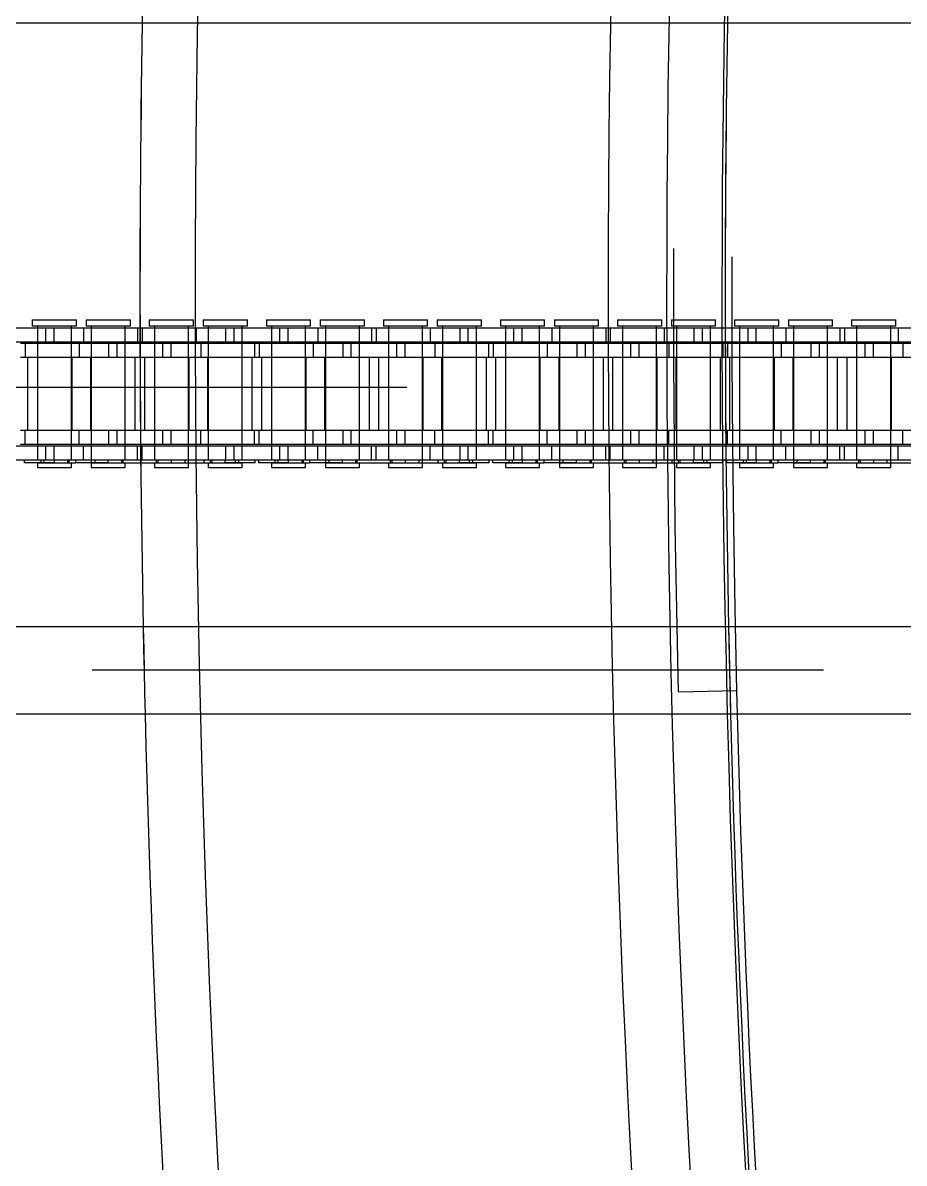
# Model space of a CAD drawing. Header units: metres. Extents: x 0 to 21025, y 0 to 14850.
# Drawn here: x 5858.3 to 5953.9, y 8997.9 to 9121.6 of the extents above; entities that cross this region are included whole.
import ezdxf

# ---------------------------------------------------------------- set-up
doc = ezdxf.new("R2010")
doc.units = ezdxf.units.M
doc.header["$LTSCALE"] = 25
doc.linetypes.add('HIDDEN2', pattern=[4.7625, 3.175, -1.5875])
for name, color, linetype in [('SL1', 8, 'Continuous'), ('SL4', 4, 'Continuous'), ('ST1', 7, 'HIDDEN2')]:
    doc.layers.add(name, color=color, linetype=linetype)

msp = doc.modelspace()

# ---------------------------------------------------------------- linework, layer by layer
at = {"layer": 'SL1'}
for radius, start, end in [(1815.5, 149.15062, 195.405213), (1770.7, 148.748969, 196.991383), (1764.35, 149.040337, 197.163636), (1758.35, 149.333401, 197.2484), (1821.509, 179.064641, 181.423962), (1821.5, 179.064636, 181.42397), (1758, 179.030847, 181.475415), (1757.277, 181.393017, 197.258337), (1821.509, 181.423962, 195.537553), (1821.5, 181.42397, 195.537331), (1758, 181.475415, 197.251789), (1758, 181.475415, 197.251789)]:
    msp.add_arc((7692.517, 9091.884), radius, start, end, dxfattribs=at)
at = {"layer": 'SL4'}
for p, q in [((5540.514, 9121.619), (6330.271, 9121.619)), ((5540.514, 9056.144), (6330.277, 9056.144)), ((6490.517, 9046.619), (5540.514, 9046.619))]:
    msp.add_line(p, q, dxfattribs=at)
for radius, start, end in [(1821.509, 174.668058, 179.064641), (1821.5, 174.66803, 179.064636), (1758, 174.474848, 179.030847)]:
    msp.add_arc((7692.517, 9091.884), radius, start, end, dxfattribs=at)
at = {"layer": 'ST1'}
for p, q in [((5859.33, 9089.384), (5864.127, 9089.384)), ((5859.33, 9089.384), (5859.33, 9088.725)), ((5864.127, 9088.725), (5864.127, 9089.384)), ((5865.178, 9089.384), (5869.975, 9089.384)), ((5865.178, 9089.384), (5865.178, 9088.725)), ((5869.975, 9088.725), (5869.975, 9089.384)), ((5872.03, 9089.384), (5876.827, 9089.384)), ((5872.03, 9089.384), (5872.03, 9088.725)), ((5876.827, 9088.725), (5876.827, 9089.384)), ((5877.878, 9089.384), (5882.675, 9089.384)), ((5877.878, 9089.384), (5877.878, 9088.725)), ((5882.675, 9088.725), (5882.675, 9089.384)), ((5884.73, 9089.384), (5889.527, 9089.384)), ((5884.73, 9089.384), (5884.73, 9088.725)), ((5889.527, 9088.725), (5889.527, 9089.384)), ((5890.578, 9089.384), (5895.375, 9089.384)), ((5890.578, 9089.384), (5890.578, 9088.725)), ((5895.375, 9088.725), (5895.375, 9089.384)), ((5897.43, 9089.384), (5902.227, 9089.384)), ((5897.43, 9089.384), (5897.43, 9088.725)), ((5902.227, 9088.725), (5902.227, 9089.384)), ((5903.278, 9089.384), (5908.075, 9089.384)), ((5903.278, 9089.384), (5903.278, 9088.725)), ((5908.075, 9088.725), (5908.075, 9089.384)), ((5910.13, 9089.384), (5914.927, 9089.384)), ((5910.13, 9089.384), (5910.13, 9088.725)), ((5914.927, 9088.725), (5914.927, 9089.384)), ((5915.978, 9089.384), (5920.775, 9089.384)), ((5915.978, 9089.384), (5915.978, 9088.725)), ((5920.775, 9088.725), (5920.775, 9089.384)), ((5922.83, 9089.384), (5927.627, 9089.384)), ((5922.83, 9089.384), (5922.83, 9088.725)), ((5927.627, 9088.725), (5927.627, 9089.384)), ((5928.678, 9089.384), (5933.475, 9089.384)), ((5928.678, 9089.384), (5928.678, 9088.725)), ((5933.475, 9088.725), (5933.475, 9089.384)), ((5935.53, 9089.384), (5940.327, 9089.384)), ((5935.53, 9089.384), (5935.53, 9088.725)), ((5940.327, 9088.725), (5940.327, 9089.384)), ((5941.378, 9089.384), (5946.175, 9089.384)), ((5941.378, 9089.384), (5941.378, 9088.725)), ((5946.175, 9088.725), (5946.175, 9089.384)), ((5948.23, 9089.384), (5953.027, 9089.384)), ((5948.23, 9089.384), (5948.23, 9088.725)), ((5953.027, 9088.725), (5953.027, 9089.384)), ((5851.702, 9088.541), (5860.797, 9088.541)), ((5864.127, 9088.725), (5859.33, 9088.725)), ((5859.883, 9088.725), (5859.883, 9074.227)), ((5859.883, 9088.541), (5859.883, 9087.021)), ((5860.797, 9088.541), (5861.657, 9088.541)), ((5860.797, 9087.021), (5860.797, 9088.541)), ((5861.657, 9088.541), (5870.752, 9088.541)), ((5861.657, 9088.541), (5861.657, 9087.021)), ((5863.573, 9074.227), (5863.573, 9088.725)), ((5863.573, 9087.021), (5863.573, 9088.541)), ((5864.903, 9088.541), (5864.903, 9087.021)), ((5869.975, 9088.725), (5865.178, 9088.725)), ((5865.732, 9088.725), (5865.732, 9074.227)), ((5865.732, 9088.541), (5865.732, 9087.021)), ((5869.422, 9074.227), (5869.422, 9088.725)), ((5869.422, 9087.021), (5869.422, 9088.541)), ((5870.752, 9088.541), (5870.752, 9087.021)), ((5870.752, 9088.541), (5877.102, 9088.541)), ((5871.253, 9088.541), (5871.253, 9087.021)), ((5876.827, 9088.725), (5872.03, 9088.725)), ((5872.583, 9088.725), (5872.583, 9074.227)), ((5872.583, 9088.541), (5872.583, 9087.021)), ((5876.273, 9074.227), (5876.273, 9088.725)), ((5876.273, 9087.021), (5876.273, 9088.541)), ((5877.102, 9088.541), (5877.102, 9087.021)), ((5877.102, 9088.541), (5886.197, 9088.541)), ((5882.675, 9088.725), (5877.878, 9088.725)), ((5878.431, 9088.725), (5878.431, 9074.227)), ((5878.431, 9088.541), (5878.431, 9087.021)), ((5880.348, 9087.021), (5880.348, 9088.541)), ((5881.208, 9088.541), (5881.208, 9087.021)), ((5882.121, 9074.227), (5882.121, 9088.725)), ((5882.121, 9087.021), (5882.121, 9088.541)), ((5889.527, 9088.725), (5884.73, 9088.725)), ((5885.283, 9088.725), (5885.283, 9074.227)), ((5885.283, 9088.541), (5885.283, 9087.021)), ((5886.197, 9088.541), (5887.056, 9088.541)), ((5886.197, 9087.021), (5886.197, 9088.541)), ((5887.056, 9088.541), (5896.151, 9088.541)), ((5887.056, 9088.541), (5887.056, 9087.021)), ((5888.973, 9074.227), (5888.973, 9088.725)), ((5888.973, 9087.021), (5888.973, 9088.541)), ((5890.303, 9088.541), (5890.303, 9087.021)), ((5895.375, 9088.725), (5890.578, 9088.725)), ((5891.131, 9088.725), (5891.131, 9074.227)), ((5891.131, 9088.541), (5891.131, 9087.021)), ((5894.821, 9074.227), (5894.821, 9088.725)), ((5894.821, 9087.021), (5894.821, 9088.541)), ((5896.151, 9088.541), (5896.151, 9087.021)), ((5896.151, 9088.541), (5902.501, 9088.541)), ((5896.653, 9088.541), (5896.653, 9087.021)), ((5902.227, 9088.725), (5897.43, 9088.725)), ((5897.983, 9088.725), (5897.983, 9074.227)), ((5897.983, 9088.541), (5897.983, 9087.021)), ((5901.673, 9074.227), (5901.673, 9088.725)), ((5901.673, 9087.021), (5901.673, 9088.541)), ((5902.501, 9088.541), (5902.501, 9087.021)), ((5902.501, 9088.541), (5911.596, 9088.541)), ((5908.075, 9088.725), (5903.278, 9088.725)), ((5903.831, 9088.725), (5903.831, 9074.227)), ((5903.831, 9088.541), (5903.831, 9087.021)), ((5905.748, 9087.021), (5905.748, 9088.541)), ((5906.608, 9088.541), (5906.608, 9087.021)), ((5907.521, 9074.227), (5907.521, 9088.725)), ((5907.521, 9087.021), (5907.521, 9088.541)), ((5914.927, 9088.725), (5910.13, 9088.725)), ((5910.683, 9088.725), (5910.683, 9074.227)), ((5910.683, 9088.541), (5910.683, 9087.021)), ((5911.596, 9088.541), (5912.456, 9088.541)), ((5911.596, 9087.021), (5911.596, 9088.541)), ((5912.456, 9088.541), (5921.551, 9088.541)), ((5912.456, 9088.541), (5912.456, 9087.021)), ((5914.373, 9074.227), (5914.373, 9088.725)), ((5914.373, 9087.021), (5914.373, 9088.541)), ((5915.703, 9088.541), (5915.703, 9087.021)), ((5920.775, 9088.725), (5915.978, 9088.725)), ((5916.531, 9088.725), (5916.531, 9074.227)), ((5916.531, 9088.541), (5916.531, 9087.021)), ((5920.221, 9074.227), (5920.221, 9088.725)), ((5920.221, 9087.021), (5920.221, 9088.541)), ((5921.551, 9088.541), (5921.551, 9087.021)), ((5921.551, 9088.541), (5927.901, 9088.541)), ((5922.053, 9088.541), (5922.053, 9087.021)), ((5927.627, 9088.725), (5922.83, 9088.725)), ((5923.383, 9088.725), (5923.383, 9074.227)), ((5923.383, 9088.541), (5923.383, 9087.021)), ((5927.073, 9074.227), (5927.073, 9088.725)), ((5927.073, 9087.021), (5927.073, 9088.541)), ((5927.901, 9088.541), (5927.901, 9087.021)), ((5927.901, 9088.541), (5936.996, 9088.541)), ((5933.475, 9088.725), (5928.678, 9088.725)), ((5929.231, 9088.725), (5929.231, 9074.227)), ((5929.231, 9088.541), (5929.231, 9087.021)), ((5931.148, 9087.021), (5931.148, 9088.541)), ((5932.008, 9088.541), (5932.008, 9087.021)), ((5932.921, 9074.227), (5932.921, 9088.725)), ((5932.921, 9087.021), (5932.921, 9088.541)), ((5940.327, 9088.725), (5935.53, 9088.725)), ((5936.083, 9088.725), (5936.083, 9074.227)), ((5936.083, 9088.541), (5936.083, 9087.021)), ((5936.996, 9088.541), (5937.856, 9088.541)), ((5936.996, 9087.021), (5936.996, 9088.541)), ((5937.856, 9088.541), (5946.951, 9088.541)), ((5937.856, 9088.541), (5937.856, 9087.021)), ((5939.773, 9074.227), (5939.773, 9088.725)), ((5939.773, 9087.021), (5939.773, 9088.541)), ((5941.103, 9088.541), (5941.103, 9087.021)), ((5946.175, 9088.725), (5941.378, 9088.725)), ((5941.931, 9088.725), (5941.931, 9074.227)), ((5941.931, 9088.541), (5941.931, 9087.021)), ((5945.621, 9074.227), (5945.621, 9088.725)), ((5945.621, 9087.021), (5945.621, 9088.541)), ((5946.951, 9088.541), (5946.951, 9087.021)), ((5946.951, 9088.541), (5953.301, 9088.541)), ((5947.453, 9088.541), (5947.453, 9087.021)), ((5953.027, 9088.725), (5948.23, 9088.725)), ((5948.783, 9088.725), (5948.783, 9074.227)), ((5948.783, 9088.541), (5948.783, 9087.021)), ((5952.473, 9074.227), (5952.473, 9088.725)), ((5952.473, 9087.021), (5952.473, 9088.541)), ((5953.301, 9088.541), (5953.301, 9087.021)), ((5953.301, 9088.541), (5962.396, 9088.541)), ((5851.702, 9087.021), (5860.797, 9087.021)), ((5858.052, 9086.869), (5864.402, 9086.869)), ((5858.553, 9086.869), (5858.553, 9085.349)), ((5859.883, 9086.869), (5859.883, 9085.349)), ((5860.797, 9087.021), (5861.657, 9087.021)), ((5861.657, 9087.021), (5870.752, 9087.021)), ((5863.573, 9085.349), (5863.573, 9086.869)), ((5864.402, 9086.869), (5864.402, 9085.349)), ((5864.402, 9086.869), (5873.497, 9086.869)), ((5865.732, 9086.869), (5865.732, 9085.349)), ((5867.648, 9085.349), (5867.648, 9086.869)), ((5868.508, 9086.869), (5868.508, 9085.349)), ((5869.422, 9085.349), (5869.422, 9086.869)), ((5870.752, 9087.021), (5877.102, 9087.021)), ((5872.583, 9086.869), (5872.583, 9085.349)), ((5873.497, 9086.869), (5874.356, 9086.869)), ((5873.497, 9085.349), (5873.497, 9086.869)), ((5874.356, 9086.869), (5883.451, 9086.869)), ((5874.356, 9086.869), (5874.356, 9085.349)), ((5876.273, 9085.349), (5876.273, 9086.869)), ((5877.102, 9087.021), (5886.197, 9087.021)), ((5877.603, 9086.869), (5877.603, 9085.349)), ((5878.431, 9086.869), (5878.431, 9085.349)), ((5882.121, 9085.349), (5882.121, 9086.869)), ((5883.451, 9086.869), (5883.451, 9085.349)), ((5883.451, 9086.869), (5889.801, 9086.869)), ((5883.953, 9086.869), (5883.953, 9085.349)), ((5885.283, 9086.869), (5885.283, 9085.349)), ((5886.197, 9087.021), (5887.056, 9087.021)), ((5887.056, 9087.021), (5896.151, 9087.021)), ((5888.973, 9085.349), (5888.973, 9086.869)), ((5889.801, 9086.869), (5889.801, 9085.349)), ((5889.801, 9086.869), (5898.896, 9086.869)), ((5891.131, 9086.869), (5891.131, 9085.349)), ((5893.048, 9085.349), (5893.048, 9086.869)), ((5893.908, 9086.869), (5893.908, 9085.349)), ((5894.821, 9085.349), (5894.821, 9086.869)), ((5896.151, 9087.021), (5902.501, 9087.021)), ((5897.983, 9086.869), (5897.983, 9085.349)), ((5898.896, 9086.869), (5899.756, 9086.869)), ((5898.896, 9085.349), (5898.896, 9086.869)), ((5899.756, 9086.869), (5908.851, 9086.869)), ((5899.756, 9086.869), (5899.756, 9085.349)), ((5901.673, 9085.349), (5901.673, 9086.869)), ((5902.501, 9087.021), (5911.596, 9087.021)), ((5903.003, 9086.869), (5903.003, 9085.349)), ((5903.831, 9086.869), (5903.831, 9085.349)), ((5907.521, 9085.349), (5907.521, 9086.869)), ((5908.851, 9086.869), (5908.851, 9085.349)), ((5908.851, 9086.869), (5915.201, 9086.869)), ((5909.353, 9086.869), (5909.353, 9085.349)), ((5910.683, 9086.869), (5910.683, 9085.349)), ((5911.596, 9087.021), (5912.456, 9087.021)), ((5912.456, 9087.021), (5921.551, 9087.021)), ((5914.373, 9085.349), (5914.373, 9086.869)), ((5915.201, 9086.869), (5915.201, 9085.349)), ((5915.201, 9086.869), (5924.296, 9086.869)), ((5916.531, 9086.869), (5916.531, 9085.349)), ((5918.448, 9085.349), (5918.448, 9086.869)), ((5919.308, 9086.869), (5919.308, 9085.349)), ((5920.221, 9085.349), (5920.221, 9086.869)), ((5921.551, 9087.021), (5927.901, 9087.021)), ((5923.383, 9086.869), (5923.383, 9085.349)), ((5924.296, 9086.869), (5925.156, 9086.869)), ((5924.296, 9085.349), (5924.296, 9086.869)), ((5925.156, 9086.869), (5934.251, 9086.869)), ((5925.156, 9086.869), (5925.156, 9085.349)), ((5927.073, 9085.349), (5927.073, 9086.869)), ((5927.901, 9087.021), (5936.996, 9087.021)), ((5928.403, 9086.869), (5928.403, 9085.349)), ((5929.231, 9086.869), (5929.231, 9085.349)), ((5932.921, 9085.349), (5932.921, 9086.869)), ((5934.251, 9086.869), (5934.251, 9085.349)), ((5934.251, 9086.869), (5940.601, 9086.869)), ((5934.753, 9086.869), (5934.753, 9085.349)), ((5936.083, 9086.869), (5936.083, 9085.349)), ((5936.996, 9087.021), (5937.856, 9087.021)), ((5937.856, 9087.021), (5946.951, 9087.021)), ((5939.773, 9085.349), (5939.773, 9086.869)), ((5940.601, 9086.869), (5940.601, 9085.349)), ((5940.601, 9086.869), (5949.696, 9086.869)), ((5941.931, 9086.869), (5941.931, 9085.349)), ((5943.848, 9085.349), (5943.848, 9086.869)), ((5944.708, 9086.869), (5944.708, 9085.349)), ((5945.621, 9085.349), (5945.621, 9086.869)), ((5946.951, 9087.021), (5953.301, 9087.021)), ((5948.783, 9086.869), (5948.783, 9085.349)), ((5949.696, 9086.869), (5950.556, 9086.869)), ((5949.696, 9085.349), (5949.696, 9086.869)), ((5950.556, 9086.869), (5959.651, 9086.869)), ((5950.556, 9086.869), (5950.556, 9085.349)), ((5952.473, 9085.349), (5952.473, 9086.869)), ((5953.301, 9087.021), (5962.396, 9087.021)), ((5953.803, 9086.869), (5953.803, 9085.349)), ((5858.052, 9085.349), (5864.402, 9085.349)), ((5858.837, 9077.419), (5858.837, 9085.349)), ((5859.883, 9085.349), (5859.883, 9077.419)), ((5863.573, 9077.419), (5863.573, 9085.349)), ((5863.617, 9085.349), (5863.617, 9077.419)), ((5864.402, 9085.349), (5873.497, 9085.349)), ((5865.688, 9077.419), (5865.688, 9085.349)), ((5865.732, 9085.349), (5865.732, 9077.419)), ((5869.422, 9077.419), (5869.422, 9085.349)), ((5870.468, 9085.349), (5870.468, 9077.419)), ((5871.537, 9077.419), (5871.537, 9085.349)), ((5872.583, 9085.349), (5872.583, 9077.419)), ((5873.497, 9085.349), (5874.356, 9085.349)), ((5874.356, 9085.349), (5883.451, 9085.349)), ((5876.273, 9077.419), (5876.273, 9085.349)), ((5876.316, 9085.349), (5876.316, 9077.419)), ((5878.388, 9077.419), (5878.388, 9085.349)), ((5878.431, 9085.349), (5878.431, 9077.419)), ((5882.121, 9077.419), (5882.121, 9085.349)), ((5883.168, 9085.349), (5883.168, 9077.419)), ((5883.451, 9085.349), (5889.801, 9085.349)), ((5884.236, 9077.419), (5884.236, 9085.349)), ((5885.283, 9085.349), (5885.283, 9077.419)), ((5888.973, 9077.419), (5888.973, 9085.349)), ((5889.016, 9085.349), (5889.016, 9077.419)), ((5889.801, 9085.349), (5898.896, 9085.349)), ((5891.088, 9077.419), (5891.088, 9085.349)), ((5891.131, 9085.349), (5891.131, 9077.419)), ((5894.821, 9077.419), (5894.821, 9085.349)), ((5895.868, 9085.349), (5895.868, 9077.419)), ((5896.936, 9077.419), (5896.936, 9085.349)), ((5897.983, 9085.349), (5897.983, 9077.419)), ((5898.896, 9085.349), (5899.756, 9085.349)), ((5899.756, 9085.349), (5908.851, 9085.349)), ((5901.673, 9077.419), (5901.673, 9085.349)), ((5901.716, 9085.349), (5901.716, 9077.419)), ((5903.788, 9077.419), (5903.788, 9085.349)), ((5903.831, 9085.349), (5903.831, 9077.419)), ((5907.521, 9077.419), (5907.521, 9085.349)), ((5908.568, 9085.349), (5908.568, 9077.419)), ((5908.851, 9085.349), (5915.201, 9085.349)), ((5909.636, 9077.419), (5909.636, 9085.349)), ((5910.683, 9085.349), (5910.683, 9077.419)), ((5914.373, 9077.419), (5914.373, 9085.349)), ((5914.416, 9085.349), (5914.416, 9077.419)), ((5915.201, 9085.349), (5924.296, 9085.349)), ((5916.488, 9077.419), (5916.488, 9085.349)), ((5916.531, 9085.349), (5916.531, 9077.419)), ((5920.221, 9077.419), (5920.221, 9085.349)), ((5921.268, 9085.349), (5921.268, 9077.419)), ((5922.336, 9077.419), (5922.336, 9085.349)), ((5923.383, 9085.349), (5923.383, 9077.419)), ((5924.296, 9085.349), (5925.156, 9085.349)), ((5925.156, 9085.349), (5934.251, 9085.349)), ((5927.073, 9077.419), (5927.073, 9085.349)), ((5927.116, 9085.349), (5927.116, 9077.419)), ((5929.188, 9077.419), (5929.188, 9085.349)), ((5929.231, 9085.349), (5929.231, 9077.419)), ((5932.921, 9077.419), (5932.921, 9085.349)), ((5933.968, 9085.349), (5933.968, 9077.419)), ((5934.251, 9085.349), (5940.601, 9085.349)), ((5935.036, 9077.419), (5935.036, 9085.349)), ((5936.083, 9085.349), (5936.083, 9077.419)), ((5939.773, 9077.419), (5939.773, 9085.349)), ((5939.816, 9085.349), (5939.816, 9077.419)), ((5940.601, 9085.349), (5949.696, 9085.349)), ((5941.888, 9077.419), (5941.888, 9085.349)), ((5941.931, 9085.349), (5941.931, 9077.419)), ((5945.621, 9077.419), (5945.621, 9085.349)), ((5946.668, 9085.349), (5946.668, 9077.419)), ((5947.736, 9077.419), (5947.736, 9085.349)), ((5948.783, 9085.349), (5948.783, 9077.419)), ((5949.696, 9085.349), (5950.556, 9085.349)), ((5950.556, 9085.349), (5959.651, 9085.349)), ((5952.473, 9077.419), (5952.473, 9085.349)), ((5952.516, 9085.349), (5952.516, 9077.419)), ((5701.527, 9082.101), (5928.916, 9082.101)), ((5858.052, 9077.419), (5864.402, 9077.419)), ((5858.553, 9075.899), (5858.553, 9077.419)), ((5859.883, 9077.419), (5859.883, 9075.899)), ((5863.573, 9075.899), (5863.573, 9077.419)), ((5864.402, 9075.899), (5864.402, 9077.419)), ((5864.402, 9077.419), (5873.497, 9077.419)), ((5865.732, 9077.419), (5865.732, 9075.899)), ((5867.648, 9075.899), (5867.648, 9077.419)), ((5868.508, 9077.419), (5868.508, 9075.899)), ((5869.422, 9075.899), (5869.422, 9077.419)), ((5872.583, 9077.419), (5872.583, 9075.899)), ((5873.497, 9077.419), (5874.356, 9077.419)), ((5873.497, 9075.899), (5873.497, 9077.419)), ((5874.356, 9077.419), (5883.451, 9077.419)), ((5874.356, 9077.419), (5874.356, 9075.899)), ((5876.273, 9075.899), (5876.273, 9077.419)), ((5877.603, 9075.899), (5877.603, 9077.419)), ((5878.431, 9077.419), (5878.431, 9075.899)), ((5882.121, 9075.899), (5882.121, 9077.419)), ((5883.451, 9075.899), (5883.451, 9077.419)), ((5883.451, 9077.419), (5889.801, 9077.419)), ((5883.953, 9075.899), (5883.953, 9077.419)), ((5885.283, 9077.419), (5885.283, 9075.899)), ((5888.973, 9075.899), (5888.973, 9077.419)), ((5889.801, 9075.899), (5889.801, 9077.419)), ((5889.801, 9077.419), (5898.896, 9077.419)), ((5891.131, 9077.419), (5891.131, 9075.899)), ((5893.048, 9075.899), (5893.048, 9077.419)), ((5893.908, 9077.419), (5893.908, 9075.899)), ((5894.821, 9075.899), (5894.821, 9077.419)), ((5897.983, 9077.419), (5897.983, 9075.899)), ((5898.896, 9077.419), (5899.756, 9077.419)), ((5898.896, 9075.899), (5898.896, 9077.419)), ((5899.756, 9077.419), (5908.851, 9077.419)), ((5899.756, 9077.419), (5899.756, 9075.899)), ((5901.673, 9075.899), (5901.673, 9077.419)), ((5903.003, 9075.899), (5903.003, 9077.419)), ((5903.831, 9077.419), (5903.831, 9075.899)), ((5907.521, 9075.899), (5907.521, 9077.419)), ((5908.851, 9075.899), (5908.851, 9077.419)), ((5908.851, 9077.419), (5915.201, 9077.419)), ((5909.353, 9075.899), (5909.353, 9077.419)), ((5910.683, 9077.419), (5910.683, 9075.899)), ((5914.373, 9075.899), (5914.373, 9077.419)), ((5915.201, 9075.899), (5915.201, 9077.419)), ((5915.201, 9077.419), (5924.296, 9077.419)), ((5916.531, 9077.419), (5916.531, 9075.899)), ((5918.448, 9075.899), (5918.448, 9077.419)), ((5919.308, 9077.419), (5919.308, 9075.899)), ((5920.221, 9075.899), (5920.221, 9077.419)), ((5923.383, 9077.419), (5923.383, 9075.899)), ((5924.296, 9077.419), (5925.156, 9077.419)), ((5924.296, 9075.899), (5924.296, 9077.419)), ((5925.156, 9077.419), (5934.251, 9077.419)), ((5925.156, 9077.419), (5925.156, 9075.899)), ((5927.073, 9075.899), (5927.073, 9077.419)), ((5928.403, 9075.899), (5928.403, 9077.419)), ((5929.231, 9077.419), (5929.231, 9075.899)), ((5932.921, 9075.899), (5932.921, 9077.419)), ((5934.251, 9075.899), (5934.251, 9077.419)), ((5934.251, 9077.419), (5940.601, 9077.419)), ((5934.753, 9075.899), (5934.753, 9077.419)), ((5936.083, 9077.419), (5936.083, 9075.899)), ((5939.773, 9075.899), (5939.773, 9077.419)), ((5940.601, 9075.899), (5940.601, 9077.419)), ((5940.601, 9077.419), (5949.696, 9077.419)), ((5941.931, 9077.419), (5941.931, 9075.899)), ((5943.848, 9075.899), (5943.848, 9077.419)), ((5944.708, 9077.419), (5944.708, 9075.899)), ((5945.621, 9075.899), (5945.621, 9077.419)), ((5948.783, 9077.419), (5948.783, 9075.899)), ((5949.696, 9077.419), (5950.556, 9077.419)), ((5949.696, 9075.899), (5949.696, 9077.419)), ((5950.556, 9077.419), (5959.651, 9077.419)), ((5950.556, 9077.419), (5950.556, 9075.899)), ((5952.473, 9075.899), (5952.473, 9077.419)), ((5953.803, 9075.899), (5953.803, 9077.419)), ((5851.702, 9075.747), (5860.797, 9075.747)), ((5858.052, 9075.899), (5864.402, 9075.899)), ((5859.883, 9075.747), (5859.883, 9074.227)), ((5860.797, 9075.747), (5861.657, 9075.747)), ((5860.797, 9074.227), (5860.797, 9075.747)), ((5861.657, 9075.747), (5870.752, 9075.747)), ((5861.657, 9075.747), (5861.657, 9074.227)), ((5863.573, 9074.227), (5863.573, 9075.747)), ((5864.402, 9075.899), (5873.497, 9075.899)), ((5864.903, 9074.227), (5864.903, 9075.747)), ((5865.732, 9075.747), (5865.732, 9073.894)), ((5869.422, 9074.227), (5869.422, 9075.747)), ((5870.752, 9074.227), (5870.752, 9075.747)), ((5870.752, 9075.747), (5877.102, 9075.747)), ((5871.253, 9074.227), (5871.253, 9075.747)), ((5872.583, 9075.747), (5872.583, 9074.227)), ((5873.497, 9075.899), (5874.356, 9075.899)), ((5874.356, 9075.899), (5883.451, 9075.899)), ((5876.273, 9073.894), (5876.273, 9075.747)), ((5877.102, 9074.227), (5877.102, 9075.747)), ((5877.102, 9075.747), (5886.197, 9075.747)), ((5878.431, 9075.747), (5878.431, 9074.227)), ((5880.348, 9074.227), (5880.348, 9075.747)), ((5881.208, 9075.747), (5881.208, 9074.227)), ((5882.121, 9074.227), (5882.121, 9075.747)), ((5883.451, 9075.899), (5889.801, 9075.899)), ((5885.283, 9075.747), (5885.283, 9074.227)), ((5886.197, 9075.747), (5887.056, 9075.747)), ((5886.197, 9074.227), (5886.197, 9075.747)), ((5887.056, 9075.747), (5896.151, 9075.747)), ((5887.056, 9075.747), (5887.056, 9074.227)), ((5888.973, 9074.227), (5888.973, 9075.747)), ((5889.801, 9075.899), (5898.896, 9075.899)), ((5890.303, 9074.227), (5890.303, 9075.747)), ((5891.131, 9075.747), (5891.131, 9073.894)), ((5894.821, 9074.227), (5894.821, 9075.747)), ((5896.151, 9074.227), (5896.151, 9075.747)), ((5896.151, 9075.747), (5902.501, 9075.747)), ((5896.653, 9074.227), (5896.653, 9075.747)), ((5897.983, 9075.747), (5897.983, 9074.227)), ((5898.896, 9075.899), (5899.756, 9075.899)), ((5899.756, 9075.899), (5908.851, 9075.899)), ((5901.673, 9073.894), (5901.673, 9075.747)), ((5902.501, 9074.227), (5902.501, 9075.747)), ((5902.501, 9075.747), (5911.596, 9075.747)), ((5903.831, 9075.747), (5903.831, 9074.227)), ((5905.748, 9074.227), (5905.748, 9075.747)), ((5906.608, 9075.747), (5906.608, 9074.227)), ((5907.521, 9074.227), (5907.521, 9075.747)), ((5908.851, 9075.899), (5915.201, 9075.899)), ((5910.683, 9075.747), (5910.683, 9074.227)), ((5911.596, 9075.747), (5912.456, 9075.747)), ((5911.596, 9074.227), (5911.596, 9075.747)), ((5912.456, 9075.747), (5921.551, 9075.747)), ((5912.456, 9075.747), (5912.456, 9074.227)), ((5914.373, 9074.227), (5914.373, 9075.747)), ((5915.201, 9075.899), (5924.296, 9075.899)), ((5915.703, 9074.227), (5915.703, 9075.747)), ((5916.531, 9075.747), (5916.531, 9073.894)), ((5920.221, 9074.227), (5920.221, 9075.747)), ((5921.551, 9074.227), (5921.551, 9075.747)), ((5921.551, 9075.747), (5927.901, 9075.747)), ((5922.053, 9074.227), (5922.053, 9075.747)), ((5923.383, 9075.747), (5923.383, 9074.227)), ((5924.296, 9075.899), (5925.156, 9075.899)), ((5925.156, 9075.899), (5934.251, 9075.899)), ((5927.073, 9073.894), (5927.073, 9075.747)), ((5927.901, 9074.227), (5927.901, 9075.747)), ((5927.901, 9075.747), (5936.996, 9075.747)), ((5929.231, 9075.747), (5929.231, 9074.227)), ((5931.148, 9074.227), (5931.148, 9075.747)), ((5932.008, 9075.747), (5932.008, 9074.227)), ((5932.921, 9074.227), (5932.921, 9075.747)), ((5934.251, 9075.899), (5940.601, 9075.899)), ((5936.083, 9075.747), (5936.083, 9074.227)), ((5936.996, 9075.747), (5937.856, 9075.747)), ((5936.996, 9074.227), (5936.996, 9075.747)), ((5937.856, 9075.747), (5946.951, 9075.747)), ((5937.856, 9075.747), (5937.856, 9074.227)), ((5939.773, 9074.227), (5939.773, 9075.747)), ((5940.601, 9075.899), (5949.696, 9075.899)), ((5941.103, 9074.227), (5941.103, 9075.747)), ((5941.931, 9075.747), (5941.931, 9073.894)), ((5945.621, 9074.227), (5945.621, 9075.747)), ((5946.951, 9074.227), (5946.951, 9075.747)), ((5946.951, 9075.747), (5953.301, 9075.747)), ((5947.453, 9074.227), (5947.453, 9075.747)), ((5948.783, 9075.747), (5948.783, 9074.227)), ((5949.696, 9075.899), (5950.556, 9075.899)), ((5950.556, 9075.899), (5959.651, 9075.899)), ((5952.473, 9073.894), (5952.473, 9075.747)), ((5953.301, 9074.227), (5953.301, 9075.747)), ((5953.301, 9075.747), (5962.396, 9075.747)), ((5928.978, 9074.164), (5701.527, 9074.164)), ((5851.702, 9074.227), (5860.797, 9074.227)), ((5858.498, 9073.894), (5858.498, 9074.227)), ((5860.252, 9074.227), (5860.252, 9073.858)), ((5860.621, 9073.894), (5860.621, 9074.227)), ((5860.797, 9074.227), (5861.657, 9074.227)), ((5861.657, 9074.227), (5870.752, 9074.227)), ((5861.728, 9073.894), (5861.728, 9074.227)), ((5863.204, 9073.858), (5863.204, 9074.227)), ((5863.347, 9073.894), (5863.347, 9074.227)), ((5864.025, 9074.227), (5864.025, 9073.894)), ((5866.101, 9074.227), (5866.101, 9073.858)), ((5867.577, 9073.894), (5867.577, 9074.227)), ((5869.053, 9073.858), (5869.053, 9074.227)), ((5869.196, 9073.894), (5869.196, 9074.227)), ((5870.752, 9074.227), (5877.102, 9074.227)), ((5872.809, 9073.894), (5872.809, 9074.227)), ((5872.952, 9074.227), (5872.952, 9073.858)), ((5874.428, 9073.894), (5874.428, 9074.227)), ((5875.904, 9073.858), (5875.904, 9074.227)), ((5877.102, 9074.227), (5886.197, 9074.227)), ((5877.98, 9073.894), (5877.98, 9074.227)), ((5878.657, 9073.894), (5878.657, 9074.227)), ((5878.801, 9074.227), (5878.801, 9073.858)), ((5880.277, 9073.894), (5880.277, 9074.227)), ((5881.384, 9073.894), (5881.384, 9074.227)), ((5881.753, 9073.858), (5881.753, 9074.227)), ((5883.507, 9073.894), (5883.507, 9074.227)), ((5883.898, 9073.894), (5883.898, 9074.227)), ((5885.652, 9074.227), (5885.652, 9073.858)), ((5886.021, 9073.894), (5886.021, 9074.227)), ((5886.197, 9074.227), (5887.056, 9074.227)), ((5887.056, 9074.227), (5896.151, 9074.227)), ((5887.128, 9073.894), (5887.128, 9074.227)), ((5888.604, 9073.858), (5888.604, 9074.227)), ((5888.747, 9073.894), (5888.747, 9074.227)), ((5889.424, 9074.227), (5889.424, 9073.894)), ((5891.5, 9074.227), (5891.5, 9073.858)), ((5892.976, 9073.894), (5892.976, 9074.227)), ((5894.452, 9073.858), (5894.452, 9074.227)), ((5894.595, 9073.894), (5894.595, 9074.227)), ((5896.151, 9074.227), (5902.501, 9074.227)), ((5898.209, 9073.894), (5898.209, 9074.227)), ((5898.352, 9074.227), (5898.352, 9073.858)), ((5899.828, 9073.894), (5899.828, 9074.227)), ((5901.304, 9073.858), (5901.304, 9074.227)), ((5902.501, 9074.227), (5911.596, 9074.227)), ((5903.38, 9073.894), (5903.38, 9074.227)), ((5904.057, 9073.894), (5904.057, 9074.227)), ((5904.2, 9074.227), (5904.2, 9073.858)), ((5905.676, 9073.894), (5905.676, 9074.227)), ((5906.783, 9073.894), (5906.783, 9074.227)), ((5907.152, 9073.858), (5907.152, 9074.227)), ((5908.907, 9073.894), (5908.907, 9074.227)), ((5909.298, 9073.894), (5909.298, 9074.227)), ((5911.052, 9074.227), (5911.052, 9073.858)), ((5911.421, 9073.894), (5911.421, 9074.227)), ((5911.596, 9074.227), (5912.456, 9074.227)), ((5912.456, 9074.227), (5921.551, 9074.227)), ((5912.528, 9073.894), (5912.528, 9074.227)), ((5914.004, 9073.858), (5914.004, 9074.227)), ((5914.147, 9073.894), (5914.147, 9074.227)), ((5914.824, 9074.227), (5914.824, 9073.894)), ((5916.9, 9074.227), (5916.9, 9073.858)), ((5918.376, 9073.894), (5918.376, 9074.227)), ((5919.852, 9073.858), (5919.852, 9074.227)), ((5919.995, 9073.894), (5919.995, 9074.227)), ((5921.551, 9074.227), (5927.901, 9074.227)), ((5923.609, 9073.894), (5923.609, 9074.227)), ((5923.752, 9074.227), (5923.752, 9073.858)), ((5925.228, 9073.894), (5925.228, 9074.227)), ((5926.704, 9073.858), (5926.704, 9074.227)), ((5927.901, 9074.227), (5936.996, 9074.227)), ((5928.78, 9073.894), (5928.78, 9074.227)), ((5929.457, 9073.894), (5929.457, 9074.227)), ((5929.6, 9074.227), (5929.6, 9073.858)), ((5931.076, 9073.894), (5931.076, 9074.227)), ((5932.183, 9073.894), (5932.183, 9074.227)), ((5932.552, 9073.858), (5932.552, 9074.227)), ((5934.307, 9073.894), (5934.307, 9074.227)), ((5934.698, 9073.894), (5934.698, 9074.227)), ((5936.452, 9074.227), (5936.452, 9073.858)), ((5936.821, 9073.894), (5936.821, 9074.227)), ((5936.996, 9074.227), (5937.856, 9074.227)), ((5937.856, 9074.227), (5946.951, 9074.227)), ((5937.928, 9073.894), (5937.928, 9074.227)), ((5939.404, 9073.858), (5939.404, 9074.227)), ((5939.547, 9073.894), (5939.547, 9074.227)), ((5940.224, 9074.227), (5940.224, 9073.894)), ((5942.3, 9074.227), (5942.3, 9073.858)), ((5943.776, 9073.894), (5943.776, 9074.227)), ((5945.252, 9073.858), (5945.252, 9074.227)), ((5945.395, 9073.894), (5945.395, 9074.227)), ((5946.951, 9074.227), (5953.301, 9074.227)), ((5949.009, 9073.894), (5949.009, 9074.227)), ((5949.152, 9074.227), (5949.152, 9073.858)), ((5950.628, 9073.894), (5950.628, 9074.227)), ((5952.104, 9073.858), (5952.104, 9074.227)), ((5953.301, 9074.227), (5962.396, 9074.227)), ((5861.728, 9073.894), (5858.498, 9073.894)), ((5863.573, 9073.858), (5859.883, 9073.858)), ((5859.883, 9073.858), (5859.883, 9073.384)), ((5859.883, 9073.384), (5863.573, 9073.384)), ((5861.728, 9073.894), (5864.025, 9073.894)), ((5863.573, 9073.384), (5863.573, 9073.858)), ((5867.577, 9073.894), (5864.025, 9073.894)), ((5869.422, 9073.858), (5865.732, 9073.858)), ((5865.732, 9073.858), (5865.732, 9073.384)), ((5865.732, 9073.384), (5869.422, 9073.384)), ((5867.577, 9073.894), (5880.277, 9073.894)), ((5869.422, 9073.384), (5869.422, 9073.858)), ((5876.273, 9073.858), (5872.583, 9073.858)), ((5872.583, 9073.858), (5872.583, 9073.384)), ((5872.583, 9073.384), (5876.273, 9073.384)), ((5876.273, 9073.384), (5876.273, 9073.858)), ((5882.121, 9073.858), (5878.431, 9073.858)), ((5878.431, 9073.858), (5878.431, 9073.384)), ((5878.431, 9073.384), (5882.121, 9073.384)), ((5883.507, 9073.894), (5880.277, 9073.894)), ((5882.121, 9073.384), (5882.121, 9073.858)), ((5887.128, 9073.894), (5883.898, 9073.894)), ((5888.973, 9073.858), (5885.283, 9073.858)), ((5885.283, 9073.858), (5885.283, 9073.384)), ((5885.283, 9073.384), (5888.973, 9073.384)), ((5887.128, 9073.894), (5889.424, 9073.894)), ((5888.973, 9073.384), (5888.973, 9073.858)), ((5892.976, 9073.894), (5889.424, 9073.894)), ((5894.821, 9073.858), (5891.131, 9073.858)), ((5891.131, 9073.858), (5891.131, 9073.384)), ((5891.131, 9073.384), (5894.821, 9073.384)), ((5892.976, 9073.894), (5905.676, 9073.894)), ((5894.821, 9073.384), (5894.821, 9073.858)), ((5901.673, 9073.858), (5897.983, 9073.858)), ((5897.983, 9073.858), (5897.983, 9073.384)), ((5897.983, 9073.384), (5901.673, 9073.384)), ((5901.673, 9073.384), (5901.673, 9073.858)), ((5907.521, 9073.858), (5903.831, 9073.858)), ((5903.831, 9073.858), (5903.831, 9073.384)), ((5903.831, 9073.384), (5907.521, 9073.384)), ((5908.907, 9073.894), (5905.676, 9073.894)), ((5907.521, 9073.384), (5907.521, 9073.858)), ((5912.528, 9073.894), (5909.298, 9073.894)), ((5914.373, 9073.858), (5910.683, 9073.858)), ((5910.683, 9073.858), (5910.683, 9073.384)), ((5910.683, 9073.384), (5914.373, 9073.384)), ((5912.528, 9073.894), (5914.824, 9073.894)), ((5914.373, 9073.384), (5914.373, 9073.858)), ((5918.376, 9073.894), (5914.824, 9073.894)), ((5920.221, 9073.858), (5916.531, 9073.858)), ((5916.531, 9073.858), (5916.531, 9073.384)), ((5916.531, 9073.384), (5920.221, 9073.384)), ((5918.376, 9073.894), (5931.076, 9073.894)), ((5920.221, 9073.384), (5920.221, 9073.858)), ((5927.073, 9073.858), (5923.383, 9073.858)), ((5923.383, 9073.858), (5923.383, 9073.384)), ((5923.383, 9073.384), (5927.073, 9073.384)), ((5927.073, 9073.384), (5927.073, 9073.858)), ((5932.921, 9073.858), (5929.231, 9073.858)), ((5929.231, 9073.858), (5929.231, 9073.384)), ((5929.231, 9073.384), (5932.921, 9073.384)), ((5934.307, 9073.894), (5931.076, 9073.894)), ((5932.921, 9073.384), (5932.921, 9073.858)), ((5937.928, 9073.894), (5934.698, 9073.894)), ((5939.773, 9073.858), (5936.083, 9073.858)), ((5936.083, 9073.858), (5936.083, 9073.384)), ((5936.083, 9073.384), (5939.773, 9073.384)), ((5937.928, 9073.894), (5940.224, 9073.894)), ((5939.773, 9073.384), (5939.773, 9073.858)), ((5943.776, 9073.894), (5940.224, 9073.894)), ((5945.621, 9073.858), (5941.931, 9073.858)), ((5941.931, 9073.858), (5941.931, 9073.384)), ((5941.931, 9073.384), (5945.621, 9073.384)), ((5943.776, 9073.894), (5956.476, 9073.894)), ((5945.621, 9073.384), (5945.621, 9073.858)), ((5952.473, 9073.858), (5948.783, 9073.858)), ((5948.783, 9073.858), (5948.783, 9073.384)), ((5948.783, 9073.384), (5952.473, 9073.384)), ((5952.473, 9073.384), (5952.473, 9073.858)), ((5540.514, 9056.144), (6330.277, 9056.144)), ((6540.514, 9051.381), (5540.514, 9051.381)), ((5935.759, 9049.164), (5929.41, 9049.009))]:
    msp.add_line(p, q, dxfattribs=at)
for radius, start, end in [(1763.627, 172.093727, 181.393017), (1757.277, 172.093727, 181.393017), (1758, 179.030847, 181.475415)]:
    msp.add_arc((7692.517, 9091.884), radius, start, end, dxfattribs=at)

doc.saveas('drawing.dxf')
